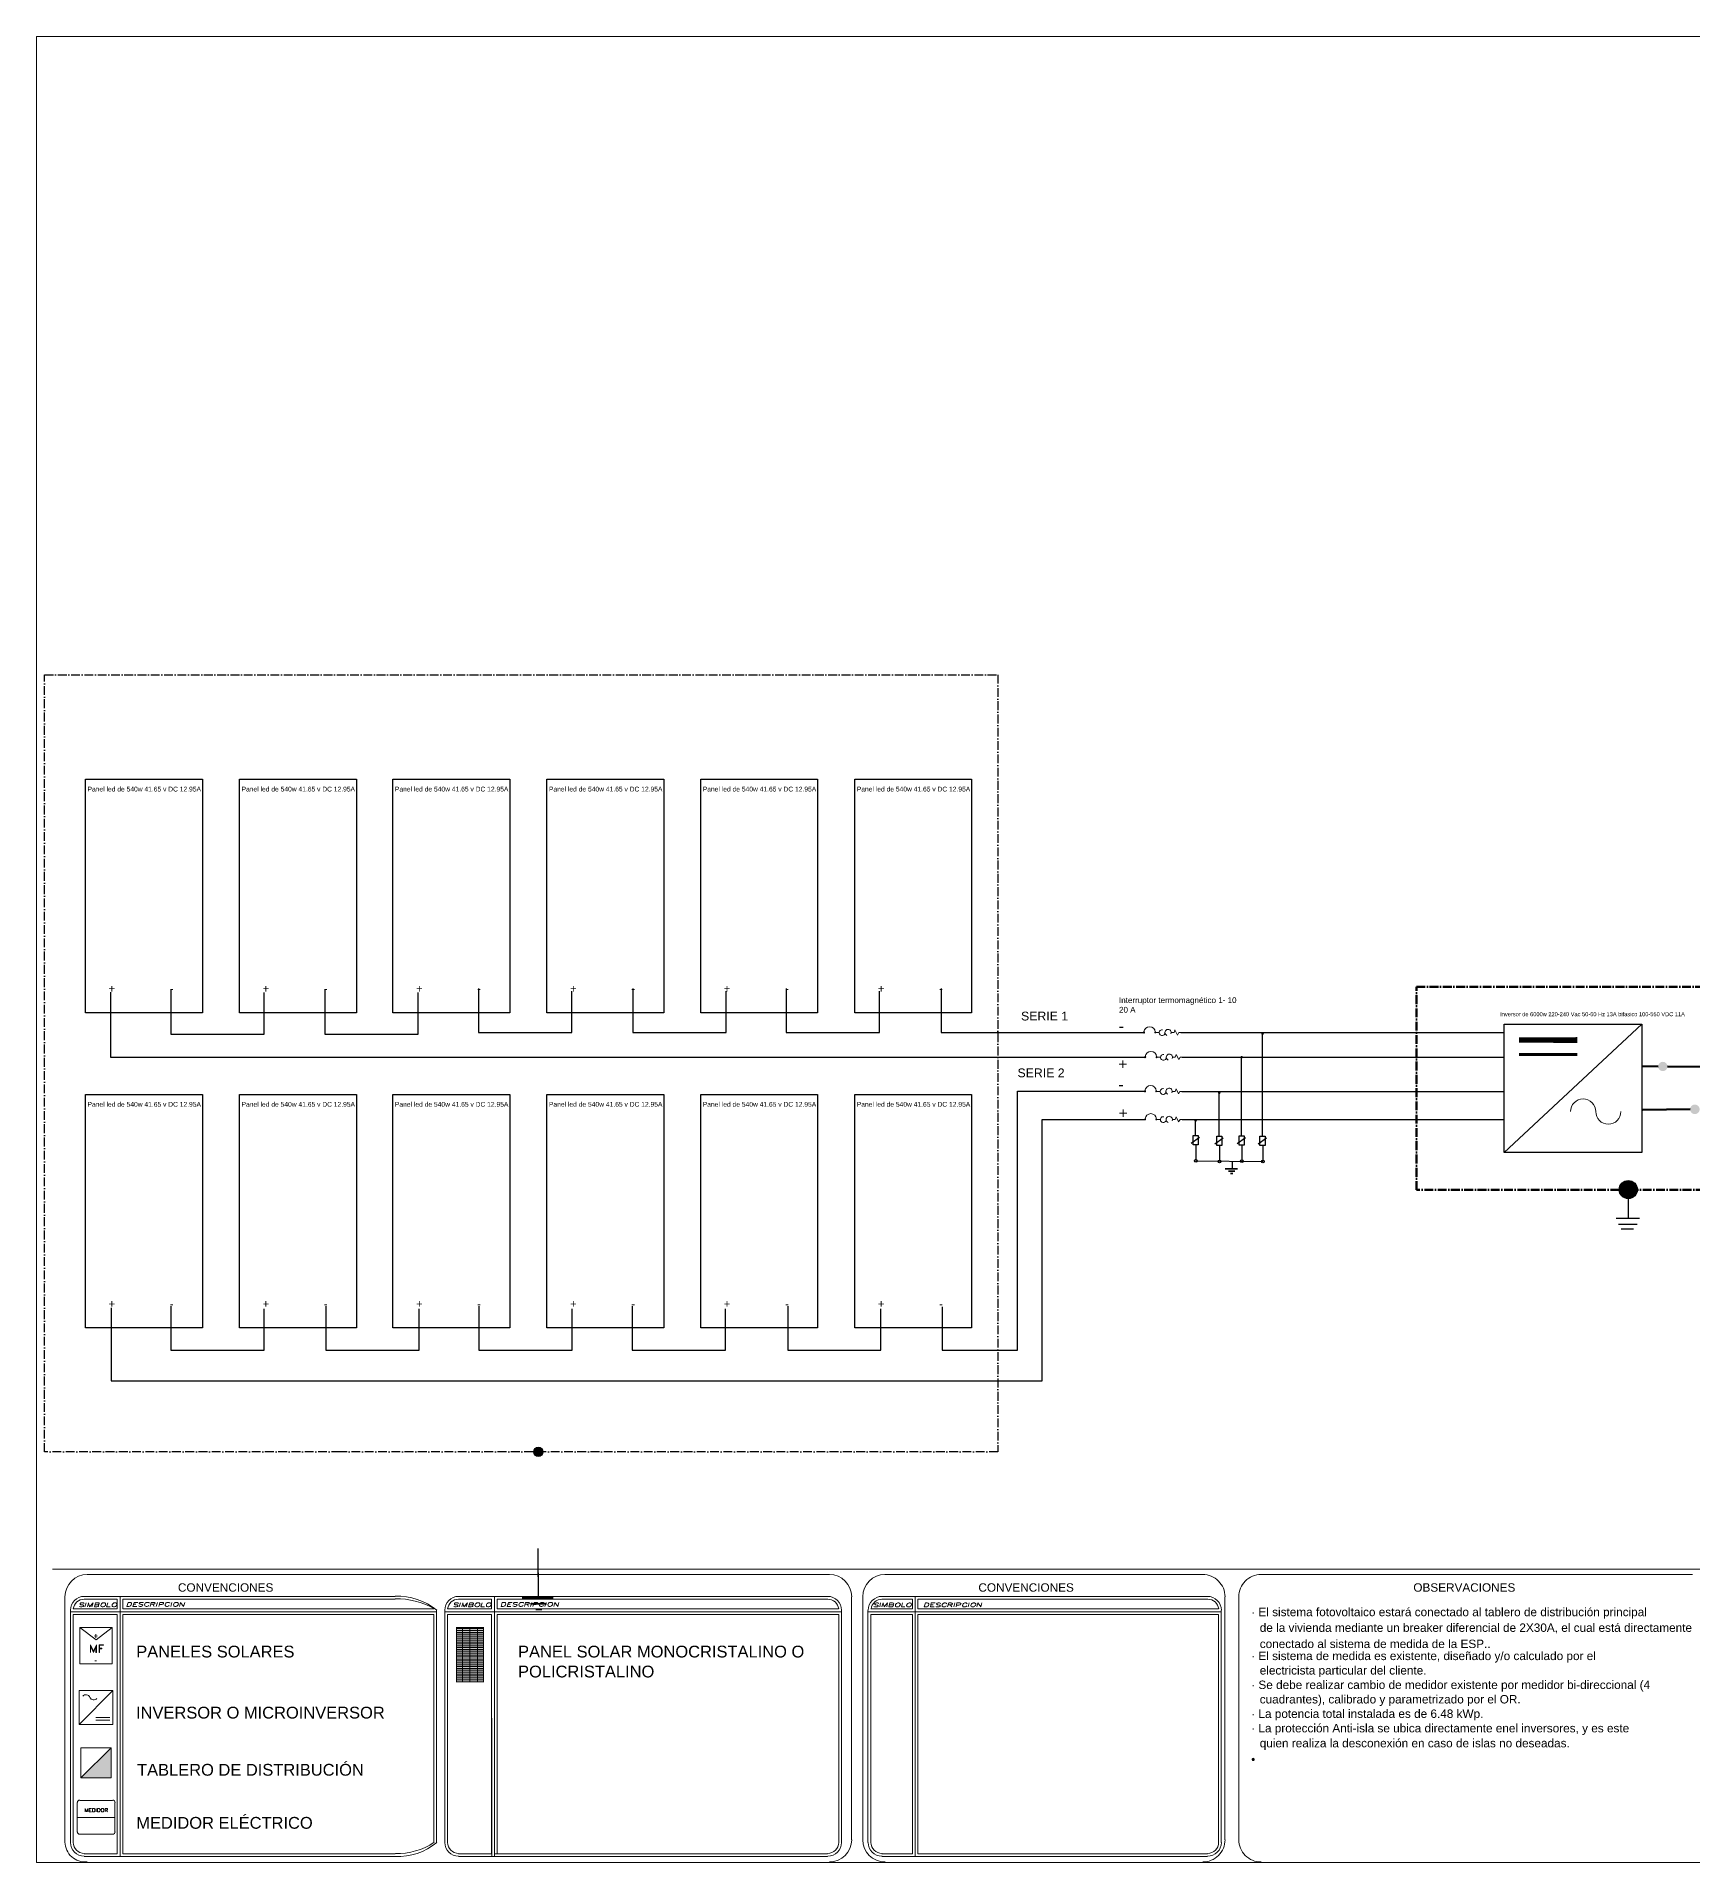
# Model space of a CAD drawing. Header units: millimetres. Extents: x 1187 to 4880, y 1334 to 3830.
# Drawn here: x 1187 to 3444, y 1342 to 3830 of the extents above; entities that cross this region are included whole.
import ezdxf

# ---------------------------------------------------------------- set-up
doc = ezdxf.new("R2010")
doc.units = ezdxf.units.MM
doc.linetypes.add('ACAD_ISO10W100', pattern=[18, 12, -3, 0, -3])
doc.linetypes.add('PDF_IMPORT', pattern=[1, 0.8, -0.2])
for name, color, linetype in [('PDF_Geometría', 7, 'Continuous'), ('PDF_Rellenos sólidos', 7, 'Continuous'), ('PDF_Texto', 7, 'Continuous')]:
    doc.layers.add(name, color=color, linetype=linetype)
doc.styles.add('PDF Arial', font='arial.ttf')
doc.styles.add('PDF Arial Bold', font='')
doc.styles.add('PDF Symbol', font='symbol.ttf')
doc.styles.get("Standard").update_dxf_attribs({"font": 'arial.ttf'})
doc.styles.get('PDF Arial Bold').set_extended_font_data('Arial', bold=True)

msp = doc.modelspace()

# ---------------------------------------------------------------- hatches: boundary and pattern name
at = {"lineweight": 30, "true_color": 0x000000}
h = msp.add_hatch(color=18, dxfattribs=at)
h.dxf.hatch_style = 1
h.paths.add_polyline_path([(2856, 2471.1), (2857.7, 2471.1), (2859.5, 2471.1, 1)])
h.paths.add_polyline_path([(2859.5, 2471.1), (2857.7, 2471.1), (2857.7, 2469.3, 0.414214)])
h.paths.add_polyline_path([(2857.7, 2471.1), (2856, 2471.1, 0.414214), (2857.7, 2469.3)])
at = {"lineweight": 30}
h = msp.add_hatch(color=1, dxfattribs=at)
h.dxf.hatch_style = 1
h.paths.add_polyline_path([(2827.5, 2439.1), (2829.2, 2439.1), (2831, 2439.1, 1)])
h.paths.add_polyline_path([(2831, 2439.1), (2829.2, 2439.1), (2829.2, 2437.3, 0.414214)])
h.paths.add_polyline_path([(2829.2, 2439.1), (2827.5, 2439.1, 0.414214), (2829.2, 2437.3)])
h = msp.add_hatch(color=256, dxfattribs=at)
h.dxf.hatch_style = 1
h.paths.add_polyline_path([(3409.5, 2426.4, 1), (3396.8, 2426.4, 1)])
h.paths.add_polyline_path([(3440.3, 2368, 1), (3453.4, 2368, 1)])
at = {"lineweight": 30, "true_color": 0x000000}
h = msp.add_hatch(color=18, dxfattribs=at)
h.dxf.hatch_style = 1
h.paths.add_polyline_path([(2797, 2390.5), (2798.7, 2390.5), (2800.5, 2390.5, 1)])
h.paths.add_polyline_path([(2800.5, 2390.5), (2798.7, 2390.5), (2798.7, 2388.7, 0.414214)])
h.paths.add_polyline_path([(2798.7, 2390.5), (2797, 2390.5, 0.414214), (2798.7, 2388.7)])
at = {"lineweight": 30}
h = msp.add_hatch(color=1, dxfattribs=at)
h.dxf.hatch_style = 1
h.paths.add_polyline_path([(2764.7, 2352.9), (2766.5, 2352.9), (2768.2, 2352.9, 1)])
h.paths.add_polyline_path([(2768.2, 2352.9), (2766.5, 2352.9), (2766.5, 2351.2, 0.414214)])
h.paths.add_polyline_path([(2766.5, 2352.9), (2764.7, 2352.9, 0.414214), (2766.5, 2351.2)])
at = {"true_color": 0x136734}
h = msp.add_hatch(color=116, dxfattribs=at)
h.dxf.hatch_style = 1
h.paths.add_polyline_path([(2768.7, 2298, 1), (2764.9, 2298, 1)])
h.paths.add_polyline_path([(2797.2, 2296.9, 1), (2801.1, 2296.9, 1)])
h.paths.add_polyline_path([(2827.7, 2297.4, 1), (2831.5, 2297.4, 1)])
h.paths.add_polyline_path([(2860, 2297, 1), (2856.2, 2297, 1)])
at = {"lineweight": 30, "true_color": 0x136734}
h = msp.add_hatch(color=116, dxfattribs=at)
h.dxf.hatch_style = 1
h.paths.add_polyline_path([(3368.4, 2258.6, 1), (3343.7, 2258.6, 1)])
at = {"true_color": 0x136734}
h = msp.add_hatch(color=116, dxfattribs=at)
h.dxf.hatch_style = 1
h.paths.add_polyline_path([(1864.6, 1901.2), (1877.1, 1901.2, 1)])
h.paths.add_polyline_path([(1877.1, 1901.2), (1864.6, 1901.2, 1)])
at = {"layer": 'PDF_Rellenos sólidos', "transparency": 33554559}
for points in [[(1759.3, 1587.6), (1796.3, 1587.6), (1796.3, 1661.7), (1759.3, 1661.7)], [(1288.6, 1456.7), (1288.6, 1497.9), (1247.5, 1456.7)]]:
    msp.add_hatch(color=256, dxfattribs=at).paths.add_polyline_path(points)

# ---------------------------------------------------------------- linework, layer by layer
at = {"color": 1}
for p, q in [((1287.9, 2527.8), (1287.9, 2438.9)), ((1287.9, 2438.9), (2697.1, 2438.9)), ((2748.1, 2439.1), (2961.9, 2439.1)), ((2829.2, 2348.3), (2829.2, 2439.1)), ((2961.9, 2439.1), (3186.8, 2439.1)), ((2557.5, 1997.9), (2557.5, 2354.1)), ((2557.5, 2354.1), (2697.1, 2354.1)), ((2748, 2354.2), (2961.9, 2354.2)), ((2961.9, 2354.2), (3186.8, 2354.2)), ((1288.9, 2097.4), (1288.9, 1997.9)), ((1288.9, 1997.9), (2557.5, 1997.9))]:
    msp.add_line(p, q, dxfattribs=at)
at = {"color": 18, "true_color": 0x000000}
for p, q in [((1370, 2530.6), (1370, 2470.6)), ((1497.1, 2470.6), (1497.1, 2527.1)), ((1580.1, 2530.6), (1580.1, 2470.6)), ((1707.2, 2470.6), (1707.2, 2527.1)), ((1789.3, 2532.6), (1789.3, 2472.6)), ((1916.4, 2472.6), (1916.4, 2529.1)), ((1999.5, 2532.6), (1999.5, 2472.6)), ((2126.6, 2472.6), (2126.6, 2529.1)), ((2208.6, 2532.6), (2208.6, 2472.6)), ((2335.7, 2472.6), (2335.7, 2529.1)), ((2419.9, 2532.6), (2419.9, 2472.6)), ((1370, 2470.6), (1497.1, 2470.6)), ((1580.1, 2470.6), (1707.2, 2470.6)), ((1789.3, 2472.6), (1916.4, 2472.6)), ((1999.5, 2472.6), (2126.6, 2472.6)), ((2208.6, 2472.6), (2335.7, 2472.6)), ((2419.9, 2472.6), (2547, 2472.6)), ((2547, 2472.6), (2697.1, 2472.6)), ((2746.3, 2472.7), (2961.9, 2472.7)), ((2857.7, 2428.5), (2857.7, 2472.7)), ((2961.9, 2472.7), (3186.8, 2472.7)), ((2857.7, 2331.4), (2857.7, 2428.5)), ((2523.8, 2039.6), (2523.8, 2392.6)), ((2523.8, 2392.6), (2697.1, 2392.6)), ((2747.8, 2392.5), (2961.9, 2392.5)), ((2798.7, 2331.3), (2798.7, 2392.5)), ((2961.9, 2392.5), (3186.8, 2392.5)), ((1370, 2099.6), (1370, 2039.6)), ((1497.1, 2039.6), (1497.1, 2096.1)), ((1581.1, 2099.6), (1581.1, 2039.6)), ((1708.2, 2039.6), (1708.2, 2096.1)), ((1789.9, 2099.6), (1789.9, 2039.6)), ((1917, 2039.6), (1917, 2096.1)), ((1998.7, 2099.6), (1998.7, 2039.6)), ((2125.8, 2039.6), (2125.8, 2096.1)), ((2210.6, 2099.6), (2210.6, 2039.6)), ((2337.7, 2039.6), (2337.7, 2096.1)), ((2421, 2099), (2421, 2039.6)), ((1370, 2039.6), (1497.1, 2039.6)), ((1581.1, 2039.6), (1708.2, 2039.6)), ((1789.9, 2039.6), (1917, 2039.6)), ((1998.7, 2039.6), (2125.8, 2039.6)), ((2210.6, 2039.6), (2337.7, 2039.6)), ((2421, 2039.6), (2523.8, 2039.6))]:
    msp.add_line(p, q, dxfattribs=at)
at = {"lineweight": 20}
for p, q in [((2712.1, 2472.7), (2716.8, 2472.7)), ((2733.3, 2472.6), (2737.1, 2472.6)), ((2737.1, 2472.6), (2738.4, 2476.2)), ((2738.4, 2476.2), (2741.8, 2469.3)), ((2741.8, 2469.3), (2743.6, 2472.7)), ((2743.6, 2472.7), (2746.3, 2472.7)), ((2713.9, 2439), (2718.6, 2439)), ((2735.1, 2439), (2738.8, 2439)), ((2738.8, 2439), (2740.2, 2442.6)), ((2740.2, 2442.6), (2743.6, 2435.7)), ((2743.6, 2435.7), (2745.4, 2439.1)), ((2745.4, 2439.1), (2748.1, 2439.1)), ((2713.5, 2392.5), (2718.2, 2392.5)), ((2734.7, 2392.4), (2738.5, 2392.4)), ((2738.5, 2392.4), (2739.8, 2396)), ((2739.8, 2396), (2743.2, 2389.1)), ((2743.2, 2389.1), (2745.1, 2392.5)), ((2745.1, 2392.5), (2747.8, 2392.5)), ((3311.6, 2364.9), (3311.8, 2364.9)), ((2713.7, 2354.2), (2718.4, 2354.2)), ((2734.9, 2354.1), (2738.7, 2354.1)), ((2738.7, 2354.1), (2740, 2357.7)), ((2740, 2357.7), (2743.4, 2350.8)), ((2743.4, 2350.8), (2745.3, 2354.2)), ((2745.3, 2354.2), (2748, 2354.2))]:
    msp.add_line(p, q, dxfattribs=at)
at = {"lineweight": 30}
for p, q in [((3186.8, 2309), (3374.4, 2484.2)), ((2760.3, 2322.1), (2771.8, 2330.2)), ((2792.6, 2321), (2804.1, 2329.1)), ((2823, 2321.5), (2834.5, 2329.5)), ((2851.6, 2321.1), (2863.1, 2329.2))]:
    msp.add_line(p, q, dxfattribs=at)
at = {"lineweight": 50}
for p, q in [((3374.3, 2426.6), (3396.8, 2426.4)), ((3409.5, 2426.2), (3507.6, 2425.2)), ((3375.7, 2367.5), (3440.3, 2368.2))]:
    msp.add_line(p, q, dxfattribs=at)
at = {"color": 1, "lineweight": 30}
for p, q in [((2766.5, 2332.4), (2766.5, 2352.9)), ((2829.2, 2331.8), (2829.2, 2352.3))]:
    msp.add_line(p, q, dxfattribs=at)
at = {"color": 116, "lineweight": 30, "true_color": 0x136734}
for p, q in [((2766.8, 2319.8), (2766.8, 2299.9)), ((2799.1, 2318.7), (2799.1, 2298.9)), ((2829.5, 2319.1), (2829.5, 2299.3)), ((2858.1, 2318.7), (2858.1, 2298.9)), ((1870.7, 1730.9), (1870.7, 1769.5)), ((1870.6, 1736.2), (1870.6, 1702))]:
    msp.add_line(p, q, dxfattribs=at)
at = {"color": 116, "true_color": 0x136734}
for p, q in [((2766.8, 2298), (2858.1, 2297)), ((2816.3, 2297.4), (2816.3, 2287)), ((3356.1, 2258.6), (3356.1, 2220.7)), ((3371.3, 2219.2), (3339.5, 2219.2)), ((3356.1, 2220.7), (3356.1, 2219.2)), ((3342.8, 2211.4), (3368.1, 2211.4)), ((3346.2, 2204.9), (3363.1, 2204.9))]:
    msp.add_line(p, q, dxfattribs=at)
at = {"color": 116, "lineweight": 35, "true_color": 0x136734}
for p, q in [((2806.7, 2287), (2823.6, 2287)), ((2811.2, 2283.6), (2820, 2283.6)), ((2814.1, 2280.6), (2817.4, 2280.6)), ((1849, 1702.4), (1891, 1702.4)), ((1860.3, 1693.9), (1882, 1693.9)), ((1867.5, 1686.4), (1875.6, 1686.4))]:
    msp.add_line(p, q, dxfattribs=at)
at = {"color": 159, "linetype": 'ACAD_ISO10W100', "true_color": 0x22346e}
msp.add_lwpolyline([(1600.8, 1901.2), (1198, 1901.2), (1198, 2960.3), (2497, 2960.3), (2497, 1901.2), (1600.8, 1901.2)], dxfattribs=at)
for points in [[(1253.8, 2817.8), (1413, 2817.8), (1413, 2499.7), (1253.8, 2499.7)], [(1463.7, 2817.8), (1622.9, 2817.8), (1622.9, 2499.7), (1463.7, 2499.7)], [(1672.7, 2817.8), (1831.9, 2817.8), (1831.9, 2499.7), (1672.7, 2499.7)], [(1882.6, 2817.8), (2041.8, 2817.8), (2041.8, 2499.7), (1882.6, 2499.7)], [(2092.2, 2817.8), (2251.4, 2817.8), (2251.4, 2499.7), (2092.2, 2499.7)], [(2302.1, 2817.8), (2461.3, 2817.8), (2461.3, 2499.7), (2302.1, 2499.7)], [(1253.8, 2388.2), (1413, 2388.2), (1413, 2070.2), (1253.8, 2070.2)], [(1463.7, 2388.2), (1622.9, 2388.2), (1622.9, 2070.2), (1463.7, 2070.2)], [(1672.7, 2388.2), (1831.9, 2388.2), (1831.9, 2070.2), (1672.7, 2070.2)], [(1882.6, 2388.2), (2041.8, 2388.2), (2041.8, 2070.2), (1882.6, 2070.2)], [(2092.2, 2388.2), (2251.4, 2388.2), (2251.4, 2070.2), (2092.2, 2070.2)], [(2302.1, 2388.2), (2461.3, 2388.2), (2461.3, 2070.2), (2302.1, 2070.2)]]:
    msp.add_lwpolyline(points, close=True)
at = {"color": 159, "linetype": 'ACAD_ISO10W100', "lineweight": 50, "true_color": 0x22346e}
msp.add_lwpolyline([(3343.7, 2258.1), (3067.3, 2258.1), (3067.3, 2534.9), (3731.8, 2534.9), (3731.8, 2258.1), (3368.4, 2258.1)], dxfattribs=at)
at = {"lineweight": 30}
for points in [[(3186.8, 2484.1), (3374.4, 2484.1), (3374.4, 2309), (3186.8, 2309)], [(2763, 2332.4), (2770, 2332.4), (2770, 2319.8), (2763, 2319.8)], [(2795.3, 2331.3), (2802.3, 2331.3), (2802.3, 2318.7), (2795.3, 2318.7)], [(2825.7, 2331.8), (2832.8, 2331.8), (2832.8, 2319.1), (2825.7, 2319.1)], [(2854.2, 2331.4), (2861.3, 2331.4), (2861.3, 2318.7), (2854.2, 2318.7)]]:
    msp.add_lwpolyline(points, close=True, dxfattribs=at)
at = {"lineweight": 50}
for points in [[(3207.3, 2462.4, 7.02, 7.92, 0), (3286.5, 2462.4, 7.92, 7.92, 0)], [(3207.4, 2442.6, 4.29, 4.2, 0), (3286.8, 2442.6, 4.2, 4.2, 0)]]:
    msp.add_lwpolyline(points, format="xyseb", dxfattribs=at)
at = {"lineweight": 20}
for centre, radius in [((2696, 2472.7), 0.696), ((2711.5, 2472.7), 0.6), ((2697.8, 2439.1), 0.696), ((2713.3, 2439), 0.6), ((2697.5, 2392.5), 0.696), ((2712.9, 2392.5), 0.6), ((2697.6, 2354.2), 0.696), ((2713.1, 2354.2), 0.6)]:
    msp.add_circle(centre, radius, dxfattribs=at)
at = {"color": 116, "lineweight": 30, "true_color": 0x136734}
for centre, radius in [((2766.8, 2298), 1.92), ((2799.1, 2296.9), 1.92), ((2829.6, 2297.4), 1.92), ((2858.1, 2297), 1.92), ((3356.1, 2258.6), 12.3), ((1870.8, 1901.2), 6.27)]:
    msp.add_circle(centre, radius, dxfattribs=at)
at = {"lineweight": 20}
for centre, radius, start, end in [((2703.8, 2472.9), 7.71, 2.6744, 176.6038), ((2720.8, 2472.5), 3.96, 79.9759, 10.0828), ((2729, 2472.7), 4.27, 334.0345, 247.7345), ((2705.6, 2439.3), 7.71, 2.6744, 176.6038), ((2722.6, 2438.8), 3.96, 79.9759, 10.0828), ((2730.8, 2439.1), 4.27, 334.0345, 247.7345), ((2705.2, 2392.7), 7.71, 2.6744, 176.6038), ((2722.2, 2392.3), 3.96, 79.9759, 10.0828), ((2730.4, 2392.5), 4.27, 334.0345, 247.7345), ((3294.5, 2364.9), 17.2, 0, 180), ((3328.9, 2364.9), 17.1, 180, 0), ((2705.4, 2354.4), 7.71, 2.6744, 176.6038), ((2722.4, 2354), 3.96, 79.9759, 10.0828), ((2730.6, 2354.2), 4.27, 334.0345, 247.7345)]:
    msp.add_arc(centre, radius, start, end, dxfattribs=at)
at = {"layer": 'PDF_Geometría', "lineweight": 9}
for points in [[(1187, 3830.1), (4879.6, 3830.1), (4879.6, 1341.5), (1187, 1341.5)], [(1277.7, 1695.3), (1277.1, 1695.3), (1276, 1694.6), (1275.4, 1693.9), (1275, 1693.3), (1274.7, 1691.9), (1274.7, 1691.2), (1275, 1690.5), (1275.7, 1690.2), (1276.4, 1689.9), (1277.7, 1689.9), (1278.8, 1690.2), (1279.8, 1690.5), (1280.1, 1691.2), (1280.8, 1691.9), (1281.1, 1693.3), (1281.1, 1693.9), (1280.8, 1694.6), (1280.1, 1695.3), (1279.4, 1695.3)], [(1293, 1695.3), (1292.3, 1695.3), (1291.3, 1694.6), (1291, 1693.9), (1290.3, 1693.3), (1290, 1691.9), (1290, 1691.2), (1290.3, 1690.5), (1291, 1690.2), (1291.7, 1689.9), (1293.4, 1689.9), (1294, 1690.2), (1295.1, 1690.5), (1295.4, 1691.2), (1296.1, 1691.9), (1296.4, 1693.3), (1296.4, 1693.9), (1296.1, 1694.6), (1295.4, 1695.3), (1294.7, 1695.3)], [(1310, 1690.5), (1311.7, 1696), (1314.4, 1696), (1315.5, 1696), (1316.1, 1695.3), (1316.5, 1695), (1316.5, 1693.9), (1316.1, 1692.6), (1315.5, 1691.9), (1315.1, 1691.2), (1314.1, 1690.9), (1312.7, 1690.5)], [(1377, 1696), (1375.9, 1696), (1375.3, 1695.3), (1374.6, 1695), (1373.9, 1693.9), (1373.6, 1692.6), (1373.9, 1691.9), (1373.9, 1691.2), (1374.6, 1690.9), (1375.3, 1690.5), (1377, 1690.5), (1378, 1690.9), (1378.7, 1691.2), (1379.3, 1691.9), (1380, 1692.6), (1380.4, 1693.9), (1380, 1695), (1379.7, 1695.3), (1379.3, 1696), (1378.3, 1696)], [(1787.8, 1695.3), (1787.1, 1695.3), (1786.1, 1694.6), (1785.4, 1693.9), (1784.8, 1693.3), (1784.4, 1691.9), (1784.8, 1691.2), (1785.1, 1690.5), (1785.8, 1690.2), (1786.5, 1689.9), (1787.8, 1689.9), (1788.8, 1690.2), (1789.9, 1690.5), (1790.2, 1691.2), (1790.9, 1691.9), (1791.2, 1693.3), (1790.9, 1693.9), (1790.9, 1694.6), (1790.2, 1695.3), (1789.5, 1695.3)], [(1803.1, 1695.3), (1802.4, 1695.3), (1801.4, 1694.6), (1800.7, 1693.9), (1800.4, 1693.3), (1800.1, 1691.9), (1800.1, 1691.2), (1800.4, 1690.5), (1801.1, 1690.2), (1801.8, 1689.9), (1803.5, 1689.9), (1804.1, 1690.2), (1805.2, 1690.5), (1805.5, 1691.2), (1806.2, 1691.9), (1806.5, 1693.3), (1806.5, 1693.9), (1806.2, 1694.6), (1805.5, 1695.3), (1804.8, 1695.3)], [(1820.1, 1690.5), (1821.5, 1696), (1824.2, 1696), (1825.5, 1696), (1826.2, 1695.3), (1826.2, 1695), (1826.6, 1693.9), (1826.2, 1692.6), (1825.5, 1691.9), (1825.2, 1691.2), (1824.2, 1690.9), (1822.8, 1690.5)], [(1887.1, 1696), (1886, 1696), (1885, 1695.3), (1884.7, 1695), (1884, 1693.9), (1883.7, 1692.6), (1884, 1691.9), (1884, 1691.2), (1884.7, 1690.9), (1885.4, 1690.5), (1887.1, 1690.5), (1887.7, 1690.9), (1888.8, 1691.2), (1889.4, 1691.9), (1890.1, 1692.6), (1890.5, 1693.9), (1890.1, 1695), (1889.8, 1695.3), (1889.1, 1696), (1888.4, 1696)], [(2360.8, 1695.3), (2359.8, 1695), (2358.7, 1694.6), (2358.4, 1693.9), (2357.7, 1693.3), (2357.4, 1691.9), (2357.4, 1691.2), (2357.7, 1690.5), (2358.4, 1689.9), (2359.1, 1689.9), (2360.8, 1689.9), (2361.5, 1689.9), (2362.5, 1690.5), (2363.2, 1691.2), (2363.5, 1691.9), (2364.2, 1693.3), (2363.8, 1693.9), (2363.5, 1694.6), (2362.8, 1695), (2362.1, 1695.3)], [(2376.1, 1695.3), (2375.1, 1695), (2374.4, 1694.6), (2373.7, 1693.9), (2373, 1693.3), (2372.7, 1691.9), (2373, 1691.2), (2373, 1690.5), (2373.7, 1689.9), (2374.4, 1689.9), (2376.1, 1689.9), (2377.1, 1689.9), (2377.8, 1690.5), (2378.5, 1691.2), (2379.1, 1691.9), (2379.5, 1693.3), (2379.1, 1693.9), (2378.8, 1694.6), (2378.5, 1695), (2377.4, 1695.3)], [(2396.8, 1689.9), (2398.2, 1695.3), (2400.9, 1695.3), (2401.9, 1695), (2402.6, 1694.6), (2402.9, 1693.9), (2402.9, 1693.3), (2402.6, 1691.9), (2402.2, 1691.2), (2401.6, 1690.5), (2400.5, 1689.9), (2399.5, 1689.9)], [(2463.4, 1695.3), (2462.7, 1695), (2461.7, 1694.6), (2461, 1693.9), (2460.7, 1693.3), (2460.4, 1691.9), (2460.4, 1691.2), (2460.7, 1690.5), (2461.4, 1689.9), (2462, 1689.9), (2463.7, 1689.9), (2464.4, 1689.9), (2465.4, 1690.5), (2465.8, 1691.2), (2466.5, 1691.9), (2466.8, 1693.3), (2466.8, 1693.9), (2466.5, 1694.6), (2465.8, 1695), (2465.1, 1695.3)], [(1268.6, 1638.2), (1264.5, 1629.4), (1260.4, 1638.2), (1260.4, 1627.7), (1260.7, 1627.7), (1260.7, 1635.8), (1264.5, 1627.7), (1267.9, 1635.8), (1267.9, 1627.7), (1268.6, 1627.7)], [(1278.4, 1638.2), (1272.3, 1638.2), (1272.3, 1627.7), (1273, 1627.7), (1273, 1637.9), (1278.4, 1637.9)], [(1245.1, 1576), (1291, 1576), (1291, 1529.8), (1245.1, 1529.8)], [(1247.5, 1497.9), (1288.6, 1497.9), (1288.6, 1456.7), (1247.5, 1456.7)], [(1288.6, 1497.9), (1247.5, 1456.7), (1288.6, 1456.7)], [(1263.5, 1410.5), (1263.5, 1415.3), (1264.8, 1415.3), (1265.8, 1415.3), (1266.2, 1414.6), (1266.5, 1414.3), (1266.5, 1413.6), (1266.5, 1412.2), (1266.5, 1411.5), (1266.2, 1411.2), (1265.8, 1410.5), (1264.8, 1410.5)], [(1270.3, 1410.5), (1270.3, 1415.3), (1272, 1415.3), (1272.6, 1415.3), (1273, 1414.6), (1273.3, 1414.3), (1273.7, 1413.6), (1273.7, 1412.2), (1273.3, 1411.5), (1273, 1411.2), (1272.6, 1410.5), (1272, 1410.5)], [(1276.4, 1415.3), (1276, 1415.3), (1275.4, 1414.6), (1275.4, 1414.3), (1275, 1413.6), (1275, 1412.2), (1275.4, 1411.5), (1275.4, 1411.2), (1276, 1410.5), (1276.4, 1410.5), (1277.4, 1410.5), (1277.7, 1410.5), (1278.4, 1411.2), (1278.4, 1411.5), (1278.8, 1412.2), (1278.8, 1413.6), (1278.4, 1414.3), (1278.4, 1414.6), (1277.7, 1415.3), (1277.4, 1415.3)]]:
    msp.add_lwpolyline(points, close=True, dxfattribs=at)
at = {"layer": 'PDF_Geometría', "color": 16, "lineweight": 0, "true_color": 0x720000}
msp.add_lwpolyline([(4880, 1741.5), (1208.7, 1741.5)], dxfattribs=at)
at = {"layer": 'PDF_Geometría', "color": 254, "lineweight": 5, "true_color": 0xdcdcdc}
for points in [[(1256.2, 1734, 0.414213), (1225.7, 1703.6, -0.414213)], [(2297.9, 1703.6, 0.414213), (2267.5, 1734, -0.414213)], [(2343.3, 1734, 0.414213), (2312.9, 1703.6, -0.414213)], [(2806.6, 1703.6, 0.414214), (2776.2, 1734, -0.414214)], [(2855.7, 1734, 0.414214), (2825.3, 1703.6, -0.414214)]]:
    msp.add_lwpolyline(points, format="xyb", close=True, dxfattribs=at)
at = {"layer": 'PDF_Geometría', "color": 16, "lineweight": 0, "true_color": 0x720000}
msp.add_lwpolyline([(1256, 1734), (2267.3, 1734)], close=True, dxfattribs=at)
at = {"layer": 'PDF_Geometría', "color": 254, "lineweight": 5, "true_color": 0xdcdcdc}
for points in [[(1256, 1734), (2267.3, 1734)], [(2776.1, 1734), (2343.1, 1734)], [(2855.6, 1734), (3443.5, 1734)], [(2855.6, 1734), (3443.5, 1734)]]:
    msp.add_lwpolyline(points, close=True, dxfattribs=at)
for points in [[(1225.4, 1369.1), (1225.4, 1703.5)], [(1251.9, 1700.4), (1297.1, 1700.4), (1297.1, 1687.1), (1237, 1687.1)], [(1251.9, 1704.1), (1675.7, 1704.1)], [(1300.8, 1349.7), (1300.8, 1504.7), (1300.8, 1704.1)], [(1728.4, 1687.1), (1304.6, 1687.1), (1304.6, 1700.4), (1675.7, 1700.4)], [(1762, 1700.4), (1807.2, 1700.4), (1807.2, 1687.1), (1747, 1687.1)], [(2264.9, 1704.1), (1762, 1704.1)], [(1810.9, 1349.7), (1810.9, 1504.7), (1810.9, 1704.1)], [(2279.9, 1687.1), (1814.7, 1687.1), (1814.7, 1700.4), (2264.9, 1700.4)], [(2297.6, 1703.5), (2297.6, 1372.5)], [(2312.9, 1703.5), (2312.9, 1372.5)], [(2339, 1700.4), (2380.5, 1700.4), (2380.5, 1687.1), (2323.7, 1687.1)], [(2339, 1704.1), (2782.5, 1704.1)], [(2384.2, 1704.1), (2384.2, 1571.9), (2384.2, 1349.7)], [(2797.8, 1687.1), (2388, 1687.1), (2388, 1700.4), (2782.9, 1700.4)], [(2806.3, 1703.5), (2806.3, 1372.5)], [(2825.3, 1703.5), (2825.3, 1372.5)], [(1233.2, 1368.7), (1233.2, 1504.7), (1233.2, 1685.1)], [(1732.1, 1683.1), (1233.2, 1683.1)], [(1251.9, 1353.4), (1297.1, 1353.4), (1297.1, 1508.4), (1297.1, 1679.3), (1237, 1679.3), (1237, 1508.4), (1237, 1368.7)], [(1304.6, 1417.7), (1304.6, 1508.4), (1304.6, 1679.3), (1728.4, 1679.3), (1728.4, 1508.4), (1728.4, 1405.4)], [(1732.1, 1685.1), (1732.1, 1504.7), (1732.1, 1368.7)], [(1743.3, 1685.1), (1743.3, 1368.7)], [(2284, 1683.1), (1743.3, 1683.1)], [(1762, 1353.4), (1807.2, 1353.4), (1807.2, 1508.4), (1807.2, 1679.3), (1747, 1679.3), (1747, 1508.4), (1747, 1368.7)], [(2280.2, 1368.7), (2280.2, 1534.2), (2280.2, 1679.3), (1814.7, 1679.3), (1814.7, 1508.4), (1814.7, 1417.7)], [(2284, 1368.7), (2284, 1685.1)], [(2320, 1685.1), (2320, 1368.7)], [(2801.5, 1683.1), (2320, 1683.1)], [(2320, 1679), (2320, 1370.8)], [(2339, 1353.4), (2380.5, 1353.4), (2380.5, 1679.3), (2323.7, 1679.3), (2323.7, 1368.7)], [(2782.5, 1353.4), (2388, 1353.4), (2388, 1679.3), (2797.8, 1679.3), (2797.8, 1368.7)], [(2801.5, 1368.7), (2801.5, 1685.1)], [(1807.5, 1538), (1807.5, 1349.7)], [(1304.6, 1426.1), (1304.6, 1353.4), (1675.7, 1353.4)], [(1814.7, 1426.1), (1814.7, 1353.4), (2185.8, 1353.4)], [(1728.4, 1409.8), (1728.4, 1368.7)], [(1675.7, 1349.7), (1251.9, 1349.7)], [(1762, 1349.7), (2264.9, 1349.7)], [(1811.3, 1353.4), (2264.9, 1353.4)], [(2339, 1349.7), (2782.5, 1349.7)]]:
    msp.add_lwpolyline(points, dxfattribs=at)
at = {"layer": 'PDF_Geometría', "lineweight": 9}
for points in [[(1251.9, 1694.6), (1251.2, 1695.3), (1250.2, 1695.3), (1248.5, 1695.3), (1247.5, 1695.3), (1246.5, 1694.6), (1246.5, 1693.9), (1246.5, 1693.6), (1246.8, 1693.3), (1247.5, 1692.9), (1249.9, 1692.6), (1250.5, 1692.2), (1250.9, 1691.9), (1251.2, 1691.6), (1250.9, 1690.5), (1249.9, 1690.2), (1248.8, 1689.9), (1247.1, 1689.9), (1246.1, 1690.2), (1245.4, 1690.5)], [(1252.9, 1689.9), (1254.6, 1695.3)], [(1256.3, 1689.9), (1257.7, 1695.3), (1259.4, 1689.9), (1264.1, 1695.3), (1262.4, 1689.9)], [(1269.9, 1692.9), (1271.3, 1692.6), (1271.3, 1692.2), (1271.6, 1691.6), (1271.6, 1690.9), (1270.9, 1690.5), (1270.6, 1690.2), (1269.2, 1689.9), (1265.8, 1689.9), (1267.2, 1695.3), (1270.6, 1695.3), (1272, 1695.3), (1272.3, 1695), (1272.3, 1694.3), (1272.3, 1693.9), (1271.6, 1693.3), (1271.3, 1692.9), (1269.9, 1692.9), (1266.5, 1692.9)], [(1284.2, 1695.3), (1282.5, 1689.9), (1287.2, 1689.9)], [(1323.6, 1690.5), (1318.2, 1690.5), (1319.9, 1696), (1325, 1696)], [(1319.2, 1693.6), (1322.3, 1693.6)], [(1332.4, 1695.3), (1332.1, 1696), (1330.7, 1696), (1329.4, 1696), (1328, 1696), (1327, 1695.3), (1327, 1695), (1327.3, 1694.3), (1327.7, 1693.9), (1328.4, 1693.6), (1330.4, 1693.3), (1331.1, 1692.9), (1331.4, 1692.6), (1331.8, 1692.2), (1331.4, 1691.2), (1330.7, 1690.9), (1329.4, 1690.5), (1327.7, 1690.5), (1326.7, 1690.9), (1326, 1691.2)], [(1340.6, 1695), (1340.6, 1695.3), (1339.9, 1696), (1339.2, 1696), (1337.5, 1696), (1336.5, 1696), (1335.8, 1695.3), (1335.2, 1695), (1334.5, 1693.9), (1334.1, 1692.6), (1334.5, 1691.9), (1334.8, 1691.2), (1335.5, 1690.9), (1336.2, 1690.5), (1337.5, 1690.5), (1338.6, 1690.9), (1339.6, 1691.2), (1339.9, 1691.9)], [(1342, 1690.5), (1343.3, 1696), (1347.1, 1696), (1348.1, 1696), (1348.4, 1695.6), (1348.8, 1695), (1348.4, 1694.6), (1348.1, 1693.9), (1347.4, 1693.6), (1346.4, 1693.6), (1342.6, 1693.6)], [(1345.4, 1693.6), (1347.4, 1690.5)], [(1350.1, 1690.5), (1351.8, 1696)], [(1353.5, 1690.5), (1354.9, 1696), (1358.3, 1696), (1359.6, 1696), (1360, 1695.6), (1360, 1695), (1360, 1694.3), (1359.3, 1693.6), (1359, 1693.6), (1357.6, 1693.3), (1354.2, 1693.3)], [(1368.8, 1695), (1368.5, 1695.3), (1367.8, 1696), (1367.1, 1696), (1365.4, 1696), (1364.7, 1696), (1363.7, 1695.3), (1363, 1695), (1362.7, 1693.9), (1362.4, 1692.6), (1362.4, 1691.9), (1362.7, 1691.2), (1363.4, 1690.9), (1364.1, 1690.5), (1365.4, 1690.5), (1366.4, 1690.9), (1367.4, 1691.2), (1367.8, 1691.9)], [(1369.8, 1690.5), (1371.5, 1696)], [(1381.7, 1690.5), (1383.1, 1696), (1387.2, 1690.5), (1388.9, 1696)], [(1762, 1694.6), (1761.3, 1695.3), (1760.3, 1695.3), (1758.6, 1695.3), (1757.6, 1695.3), (1756.6, 1694.6), (1756.6, 1693.9), (1756.6, 1693.6), (1756.9, 1693.3), (1757.6, 1692.9), (1760, 1692.6), (1760.6, 1692.2), (1761, 1691.9), (1761.3, 1691.6), (1761, 1690.5), (1760, 1690.2), (1758.9, 1689.9), (1757.2, 1689.9), (1756.2, 1690.2), (1755.5, 1690.5)], [(1763, 1689.9), (1764.7, 1695.3)], [(1766.4, 1689.9), (1767.8, 1695.3), (1769.5, 1689.9), (1774.2, 1695.3), (1772.5, 1689.9)], [(1780, 1692.9), (1781, 1692.6), (1781.4, 1692.2), (1781.7, 1691.6), (1781.4, 1690.9), (1781, 1690.5), (1780.7, 1690.2), (1779.3, 1689.9), (1775.6, 1689.9), (1777.3, 1695.3), (1780.7, 1695.3), (1781.7, 1695.3), (1782, 1695), (1782.4, 1694.3), (1782.4, 1693.9), (1781.7, 1693.3), (1781.4, 1692.9), (1780, 1692.9), (1776.6, 1692.9)], [(1794.3, 1695.3), (1792.6, 1689.9), (1797.3, 1689.9)], [(1833.4, 1690.5), (1828.3, 1690.5), (1830, 1696), (1835.1, 1696)], [(1829.3, 1693.6), (1832.3, 1693.6)], [(1842.5, 1695.3), (1841.9, 1696), (1840.8, 1696), (1839.5, 1696), (1838.1, 1696), (1837.1, 1695.3), (1837.1, 1695), (1837.1, 1694.3), (1837.4, 1693.9), (1838.1, 1693.6), (1840.5, 1693.3), (1841.2, 1692.9), (1841.5, 1692.6), (1841.9, 1692.2), (1841.5, 1691.2), (1840.5, 1690.9), (1839.5, 1690.5), (1837.8, 1690.5), (1836.8, 1690.9), (1836.1, 1691.2)], [(1850.7, 1695), (1850.4, 1695.3), (1850, 1696), (1849, 1696), (1847.6, 1696), (1846.6, 1696), (1845.9, 1695.3), (1845.3, 1695), (1844.6, 1693.9), (1844.2, 1692.6), (1844.6, 1691.9), (1844.6, 1691.2), (1845.3, 1690.9), (1845.9, 1690.5), (1847.6, 1690.5), (1848.7, 1690.9), (1849.3, 1691.2), (1850, 1691.9)], [(1852.1, 1690.5), (1853.4, 1696), (1857.1, 1696), (1858.2, 1696), (1858.5, 1695.6), (1858.8, 1695), (1858.5, 1694.6), (1858.2, 1693.9), (1857.5, 1693.6), (1856.5, 1693.6), (1852.7, 1693.6)], [(1855.4, 1693.6), (1857.5, 1690.5)], [(1860.2, 1690.5), (1861.9, 1696)], [(1863.3, 1690.5), (1865, 1696), (1868.4, 1696), (1869.7, 1696), (1869.7, 1695.6), (1870.1, 1695), (1870.1, 1694.3), (1869.4, 1693.6), (1869, 1693.6), (1867.7, 1693.3), (1864.3, 1693.3)], [(1878.6, 1695), (1878.6, 1695.3), (1877.9, 1696), (1877.2, 1696), (1875.5, 1696), (1874.8, 1696), (1873.8, 1695.3), (1873.1, 1695), (1872.4, 1693.9), (1872.1, 1692.6), (1872.4, 1691.9), (1872.8, 1691.2), (1873.5, 1690.9), (1874.1, 1690.5), (1875.5, 1690.5), (1876.5, 1690.9), (1877.5, 1691.2), (1877.9, 1691.9)], [(1879.9, 1690.5), (1881.3, 1696)], [(1891.8, 1690.5), (1893.2, 1696), (1897.2, 1690.5), (1898.6, 1696)], [(2335, 1694.6), (2334.3, 1695), (2333.3, 1695.3), (2331.6, 1695.3), (2330.2, 1695), (2329.2, 1694.6), (2329.2, 1693.9), (2329.5, 1693.6), (2329.9, 1693.3), (2330.5, 1692.9), (2332.6, 1692.2), (2333.6, 1692.2), (2333.6, 1691.9), (2333.9, 1691.2), (2333.9, 1690.5), (2332.9, 1689.9), (2331.6, 1689.9), (2330.2, 1689.9), (2328.8, 1689.9), (2328.2, 1690.5)], [(2336, 1689.9), (2337.3, 1695.3)], [(2339, 1689.9), (2340.7, 1695.3), (2342.1, 1689.9), (2346.8, 1695.3), (2345.5, 1689.9)], [(2353, 1692.6), (2354, 1692.2), (2354.3, 1692.2), (2354.7, 1691.6), (2354.3, 1690.9), (2353.6, 1690.2), (2353.3, 1689.9), (2351.9, 1689.9), (2348.5, 1689.9), (2349.9, 1695.3), (2353.6, 1695.3), (2354.7, 1695), (2355, 1694.6), (2355.3, 1694.3), (2355, 1693.6), (2354.7, 1693.3), (2354, 1692.9), (2353, 1692.6), (2349.2, 1692.6)], [(2366.9, 1695.3), (2365.5, 1689.9), (2370.3, 1689.9)], [(2410.1, 1689.9), (2405, 1689.9), (2406.3, 1695.3), (2411.4, 1695.3)], [(2405.6, 1692.6), (2408.7, 1692.6)], [(2419.2, 1694.6), (2418.6, 1695), (2417.5, 1695.3), (2415.8, 1695.3), (2414.5, 1695), (2413.8, 1694.6), (2413.5, 1693.9), (2413.8, 1693.6), (2414.1, 1693.3), (2414.8, 1692.9), (2417.2, 1692.2), (2417.9, 1692.2), (2418.2, 1691.9), (2418.2, 1691.2), (2418.2, 1690.5), (2417.2, 1689.9), (2415.8, 1689.9), (2414.5, 1689.9), (2413.1, 1689.9), (2412.8, 1690.5)], [(2427.4, 1693.9), (2427, 1694.6), (2426.4, 1695), (2425.7, 1695.3), (2424, 1695.3), (2423.3, 1695), (2422.3, 1694.6), (2421.9, 1693.9), (2421.3, 1693.3), (2420.9, 1691.9), (2420.9, 1691.2), (2421.3, 1690.5), (2421.9, 1689.9), (2422.6, 1689.9), (2424.3, 1689.9), (2425, 1689.9), (2426, 1690.5), (2426.4, 1691.2)], [(2428.4, 1689.9), (2430.1, 1695.3), (2433.5, 1695.3), (2434.5, 1695), (2434.9, 1694.6), (2435.2, 1694.3), (2435.2, 1693.6), (2434.5, 1693.3), (2434.2, 1692.9), (2432.8, 1692.6), (2429.4, 1692.6)], [(2432.1, 1692.6), (2434.2, 1689.9)], [(2436.9, 1689.9), (2438.3, 1695.3)], [(2440, 1689.9), (2441.3, 1695.3), (2445.1, 1695.3), (2446.1, 1695), (2446.4, 1694.6), (2446.8, 1694.3), (2446.4, 1693.6), (2446.1, 1692.9), (2445.4, 1692.6), (2444, 1692.2), (2440.6, 1692.2)], [(2455.3, 1693.9), (2454.9, 1694.6), (2454.2, 1695), (2453.6, 1695.3), (2452.2, 1695.3), (2451.2, 1695), (2450.2, 1694.6), (2449.8, 1693.9), (2449.1, 1693.3), (2448.8, 1691.9), (2449.1, 1691.2), (2449.1, 1690.5), (2449.8, 1689.9), (2450.5, 1689.9), (2452.2, 1689.9), (2452.9, 1689.9), (2453.9, 1690.5), (2454.6, 1691.2)], [(2456.6, 1689.9), (2458, 1695.3)], [(2468.2, 1689.9), (2469.9, 1695.3), (2473.9, 1689.9), (2475.3, 1695.3)], [(1246.1, 1661.7), (1290, 1661.7), (1290, 1612.4), (1246.1, 1612.4), (1246.1, 1661.7), (1268.2, 1645), (1290, 1661.7)], [(1273, 1633.4), (1276, 1633.4), (1276, 1632.8), (1273, 1632.8)], [(1245.1, 1529.8), (1291, 1576)], [(1267.9, 1539), (1286.9, 1539)], [(1288.6, 1497.9), (1288.6, 1456.7), (1247.5, 1456.7), (1288.6, 1497.9), (1247.5, 1456.7)], [(1253.3, 1410.5), (1253.3, 1415.3), (1255, 1410.5), (1257, 1415.3), (1257, 1410.5)], [(1261.8, 1410.5), (1258.7, 1410.5), (1258.7, 1415.3), (1261.8, 1415.3)], [(1258.7, 1412.9), (1260.7, 1412.9)], [(1268.2, 1415.3), (1268.2, 1410.5)], [(1280.5, 1410.5), (1280.5, 1415.3), (1282.5, 1415.3), (1283.2, 1415.3), (1283.5, 1414.9), (1283.8, 1414.3), (1283.8, 1413.9), (1283.5, 1413.6), (1283.2, 1413.2), (1282.5, 1412.9), (1280.5, 1412.9)], [(1282.2, 1412.9), (1283.8, 1410.5)]]:
    msp.add_lwpolyline(points, dxfattribs=at)
at = {"layer": 'PDF_Geometría', "color": 252, "lineweight": 0, "true_color": 0x989898}
msp.add_lwpolyline([(1796.1, 1587.7, 1.7, 1.7, 0), (1796.1, 1661.7, 1.36, 1.36, 0), (1759.3, 1661.7, 1.36, 1.36, 0), (1759.3, 1587.7, 1.7, 1.7, 0)], format="xyseb", close=True, dxfattribs=at)
at = {"layer": 'PDF_Geometría', "color": 169, "lineweight": 5, "true_color": 0x21336d}
for points in [[(1796.3, 1660.3), (1759.3, 1660.3)], [(1796.3, 1657.6), (1759.3, 1657.6)], [(1796.3, 1654.9), (1759.3, 1654.9)], [(1796.3, 1652.5), (1759.3, 1652.5)], [(1796.3, 1649.8), (1759.3, 1649.8)], [(1796.3, 1647.4), (1759.3, 1647.4)], [(1796.3, 1644.7), (1759.3, 1644.7)], [(1767.4, 1661.7), (1767.4, 1587.6)], [(1777.6, 1661.7), (1777.6, 1587.6)], [(1787.8, 1661.7), (1787.8, 1587.6)], [(1796.3, 1641.9), (1759.3, 1641.9)], [(1796.3, 1639.6), (1759.3, 1639.6)], [(1796.3, 1636.8), (1759.3, 1636.8)], [(1796.3, 1634.5), (1759.3, 1634.5)], [(1796.3, 1631.7), (1759.3, 1631.7)], [(1796.3, 1629.4), (1759.3, 1629.4)], [(1796.3, 1626.7), (1759.3, 1626.7)], [(1796.3, 1623.9), (1759.3, 1623.9)], [(1796.3, 1621.6), (1759.3, 1621.6)], [(1796.3, 1618.8), (1759.3, 1618.8)], [(1796.3, 1616.5), (1759.3, 1616.5)], [(1796.3, 1613.7), (1759.3, 1613.7)], [(1796.3, 1611), (1759.3, 1611)], [(1796.3, 1608.6), (1759.3, 1608.6)], [(1796.3, 1605.9), (1759.3, 1605.9)], [(1796.3, 1603.5), (1759.3, 1603.5)], [(1796.3, 1600.8), (1759.3, 1600.8)], [(1796.3, 1598.1), (1759.3, 1598.1)], [(1796.3, 1595.7), (1759.3, 1595.7)], [(1796.3, 1593), (1759.3, 1593)], [(1796.3, 1590.6), (1759.3, 1590.6)], [(1796.3, 1587.9), (1759.3, 1587.9)]]:
    msp.add_lwpolyline(points, dxfattribs=at)
at = {"layer": 'PDF_Geometría', "linetype": 'PDF_IMPORT', "lineweight": 9, "ltscale": 0.63504}
msp.add_lwpolyline([(1267.9, 1535.6), (1286.9, 1535.6)], dxfattribs=at)
at = {"layer": 'PDF_Geometría', "color": 251, "lineweight": 9, "true_color": 0x535353}
for points in [[(1242.4, 1423.1), (1242.4, 1383)], [(1290.6, 1426.1), (1245.8, 1426.1)], [(1293.7, 1383), (1293.7, 1423.1)], [(1242.4, 1403), (1293.7, 1403)], [(1245.8, 1379.9), (1290.6, 1379.9)]]:
    msp.add_lwpolyline(points, dxfattribs=at)
at = {"layer": 'PDF_Geometría', "color": 254, "lineweight": 5, "true_color": 0xdcdcdc}
for centre, radius, start, end in [((1252.1, 1685.3), 18.9, 90, 180), ((1252.1, 1685.3), 15.1, 90, 172.8206), ((1679.6, 1621.7), 82.7, 50.3723, 92.5598), ((1678.9, 1601.7), 99.1, 59.947, 91.7523), ((1762.2, 1685.3), 18.9, 89.9999, 180.0001), ((1762.2, 1685.3), 15.1, 89.9999, 172.8206), ((2265.1, 1685.3), 18.9, 359.9999, 90.0001), ((2265.1, 1685.3), 15.1, 7.1794, 90.0001), ((2339.2, 1685.3), 18.9, 89.9999, 180.0001), ((2339.2, 1685.3), 15.1, 89.9999, 172.8206), ((2782.7, 1685.3), 18.9, 359.9999, 90.0001), ((2783, 1685.3), 15.1, 7.1791, 90.0001), ((1253.4, 1369.9), 27.7, 181.0271, 275.4108), ((1252.1, 1368.9), 18.9, 180, 270), ((1252.1, 1368.9), 15.1, 180, 270), ((1679.6, 1440.6), 86.8, 267.6544, 304.4257), ((1762.2, 1368.9), 18.9, 180, 270), ((1762.2, 1368.9), 15.1, 180, 270), ((2265.1, 1368.9), 18.9, 270, 0), ((2265.1, 1368.9), 15.1, 270, 360), ((2267.5, 1372.6), 30.4, 270, 360), ((2343.3, 1372.6), 30.4, 180, 270), ((2339.2, 1368.9), 18.9, 180, 270), ((2339.2, 1368.9), 15.1, 180, 270), ((2776.2, 1372.6), 30.4, 269.9999, 0.0001), ((2782.7, 1368.9), 15.1, 270, 360), ((2782.7, 1368.9), 18.9, 270, 0), ((2855.7, 1372.6), 30.4, 179.9999, 270.0001), ((1679.6, 1432.4), 82.7, 267.4402, 309.6276)]:
    msp.add_arc(centre, radius, start, end, dxfattribs=at)
at = {"layer": 'PDF_Geometría', "lineweight": 9}
for centre, start, end in [((1254.5, 1564.6), 21.8906, 141.3387), ((1265, 1568.7), 201.8906, 321.3387)]:
    msp.add_arc(centre, 5.61, start, end, dxfattribs=at)
at = {"layer": 'PDF_Geometría', "color": 251, "lineweight": 9, "true_color": 0x535353}
for centre, start, end in [((1246, 1423.3), 90, 180), ((1290.8, 1423.3), 0, 90), ((1246, 1383.2), 180, 270), ((1290.8, 1383.2), 270, 360)]:
    msp.add_arc(centre, 3.23, start, end, dxfattribs=at)
at = {"layer": 'PDF_Geometría', "color": 16, "lineweight": 0, "true_color": 0x720000}
msp.add_arc((1253.4, 1369.9), 27.7, 181.0271, 275.4108, dxfattribs=at)

# ---------------------------------------------------------------- texts
at = {"attachment_point": 1}
for s, width, gutter_width, heights, insert, char_height in [('Panel led de 540w 41.65 v DC 12.95A', 490.377, 32.6, [0], (1256.5, 2807.7), 6.528), ('Panel led de 540w 41.65 v DC 12.95A', 490.377, 32.6, [0], (1466.4, 2807.7), 6.528), ('Panel led de 540w 41.65 v DC 12.95A', 490.377, 32.6, [0], (1675.4, 2807.7), 6.528), ('Panel led de 540w 41.65 v DC 12.95A', 490.377, 32.6, [0], (1885.3, 2807.7), 6.528), ('Panel led de 540w 41.65 v DC 12.95A', 490.377, 32.6, [0], (2094.9, 2807.7), 6.528), ('Panel led de 540w 41.65 v DC 12.95A', 490.377, 32.6, [0], (2304.8, 2807.7), 6.528), ('\\pxi-3,l4,t4;+^I            -', 552.717, 54.5, [0], (1274.3, 2538), 10.903), ('\\pxi-3,l4,t4;+^I            -', 552.717, 54.5, [0], (1484.2, 2538), 10.903), ('\\pxi-3,l4,t4;+^I            -', 552.717, 54.5, [0], (1693.2, 2538), 10.903), ('\\pxi-3,l4,t4;+^I            -', 552.717, 54.5, [0], (1903.1, 2538), 10.903), ('\\pxi-3,l4,t4;+^I            -', 552.717, 54.5, [0], (2112.7, 2538), 10.903), ('\\pxi-3,l4,t4;+^I            -', 552.717, 54.5, [0], (2322.6, 2538), 10.903), ('SERIE 1', 899.918, 59.9, [0], (2528.6, 2501.1), 11.98), ('Inversor de 6000w 220-240 Vac 50-60 Hz 13A bifasico 100-550 VDC 11A', 464.225, 27.6, [5.52], (3181.6, 2500.4), 5.521), ('-', 416.296, 75.7, [0], (2661.8, 2489.1), 15.1), ('SERIE 2', 899.918, 59.9, [0], (2523.8, 2423.7), 11.98), ('+', 416.296, 75.7, [0], (2661.2, 2437.3), 15.1), ('-', 416.296, 75.7, [0], (2661.3, 2409.4), 15.1), ('Panel led de 540w 41.65 v DC 12.95A', 490.377, 32.6, [0], (1256.5, 2378.1), 6.528), ('Panel led de 540w 41.65 v DC 12.95A', 490.377, 32.6, [0], (1466.4, 2378.1), 6.528), ('Panel led de 540w 41.65 v DC 12.95A', 490.377, 32.6, [0], (1675.4, 2378.1), 6.528), ('Panel led de 540w 41.65 v DC 12.95A', 490.377, 32.6, [0], (1885.3, 2378.1), 6.528), ('Panel led de 540w 41.65 v DC 12.95A', 490.377, 32.6, [0], (2094.9, 2378.1), 6.528), ('Panel led de 540w 41.65 v DC 12.95A', 490.377, 32.6, [0], (2304.8, 2378.1), 6.528), ('+', 416.296, 75.7, [0], (2661.6, 2370.6), 15.1), ('\\pxi-3,l4,t4;+^I            -', 552.717, 54.5, [0], (1274.3, 2108.4), 10.903), ('\\pxi-3,l4,t4;+^I            -', 552.717, 54.5, [0], (1484.2, 2108.4), 10.903), ('\\pxi-3,l4,t4;+^I            -', 552.717, 54.5, [0], (1693.2, 2108.4), 10.903), ('\\pxi-3,l4,t4;+^I            -', 552.717, 54.5, [0], (1903.1, 2108.4), 10.903), ('\\pxi-3,l4,t4;+^I            -', 552.717, 54.5, [0], (2112.7, 2108.4), 10.903), ('\\pxi-3,l4,t4;+^I            -', 552.717, 54.5, [0], (2322.6, 2108.4), 10.903)]:
    msp.add_mtext_dynamic_manual_height_columns(s, width=width, gutter_width=gutter_width, heights=heights, dxfattribs=dict(at, insert=insert, char_height=char_height))
at = {"color": 116, "lineweight": 30, "true_color": 0x136734, "insert": (2662.1, 2520.7), "char_height": 7.845, "attachment_point": 1}
msp.add_mtext_dynamic_manual_height_columns('{\\C256;\\c0;Interruptor termomagnético 1- 10 20 A}', width=172.819, gutter_width=1.23, heights=[0], dxfattribs=at)
at = {"layer": 'PDF_Texto', "attachment_point": 7}
for s, insert, char_height, style in [('CONVENCIONES', (1379.7, 1710.4), 11.477, 'PDF Arial'), ('CONVENCIONES', (2470.5, 1710.4), 11.477, 'PDF Arial'), ('OBSERVACIONES', (3063.2, 1710.4), 11.477, 'PDF Arial'), ('· El sistema fotovoltaico estará conectado al tablero de distribución principal', (2842.3, 1673.7), 11.477, 'PDF Arial'), ('de la vivienda mediante un breaker diferencial de 2X30A, el cual está directamente', (2853.9, 1653.7), 11.477, 'PDF Arial'), ('+', (1264.8, 1646.6), 7.32, 'PDF Arial Bold'), ('conectado al sistema de medida de la ESP..', (2853.9, 1633.6), 11.477, 'PDF Arial'), ('PANELES SOLARES', (1322.9, 1620.7), 16.054, 'PDF Arial'), ('PANEL SOLAR MONOCRISTALINO O', (1843.2, 1620.7), 16.054, 'PDF Arial'), ('· El sistema de medida es existente, diseñado y/o calculado por el', (2842.3, 1613.9), 11.477, 'PDF Arial'), ('-', (1265.8, 1613.6), 7.32, 'PDF Arial Bold'), ('POLICRISTALINO', (1843.2, 1593.5), 16.054, 'PDF Arial'), ('electricista particular del cliente.', (2853.9, 1594.2), 11.477, 'PDF Arial'), ('· Se debe realizar cambio de medidor existente por medidor bi-direccional (4', (2842.3, 1574.5), 11.477, 'PDF Arial'), ('cuadrantes), calibrado y parametrizado por el OR.', (2853.9, 1554.8), 11.477, 'PDF Arial'), ('INVERSOR O MICROINVERSOR', (1322.6, 1537.5), 16.054, 'PDF Arial'), ('· La potencia total instalada es de 6.48 kWp.', (2842.3, 1535.1), 11.477, 'PDF Arial'), ('· La protección Anti-isla se ubica directamente enel inversores, y es este', (2842.3, 1515.4), 11.477, 'PDF Arial'), ('quien realiza la desconexión en caso de islas no deseadas.', (2853.9, 1495), 11.477, 'PDF Arial'), ('TABLERO DE DISTRIBUCIÓN', (1324, 1459.6), 16.054, 'PDF Arial'), ('·', (2842.3, 1476.4), 11.5, 'PDF Symbol'), ('MEDIDOR ELÉCTRICO', (1322.9, 1387.3), 16.054, 'PDF Arial')]:
    msp.add_mtext(s, dxfattribs=dict(at, insert=insert, char_height=char_height, style=style))

doc.saveas('drawing.dxf')
